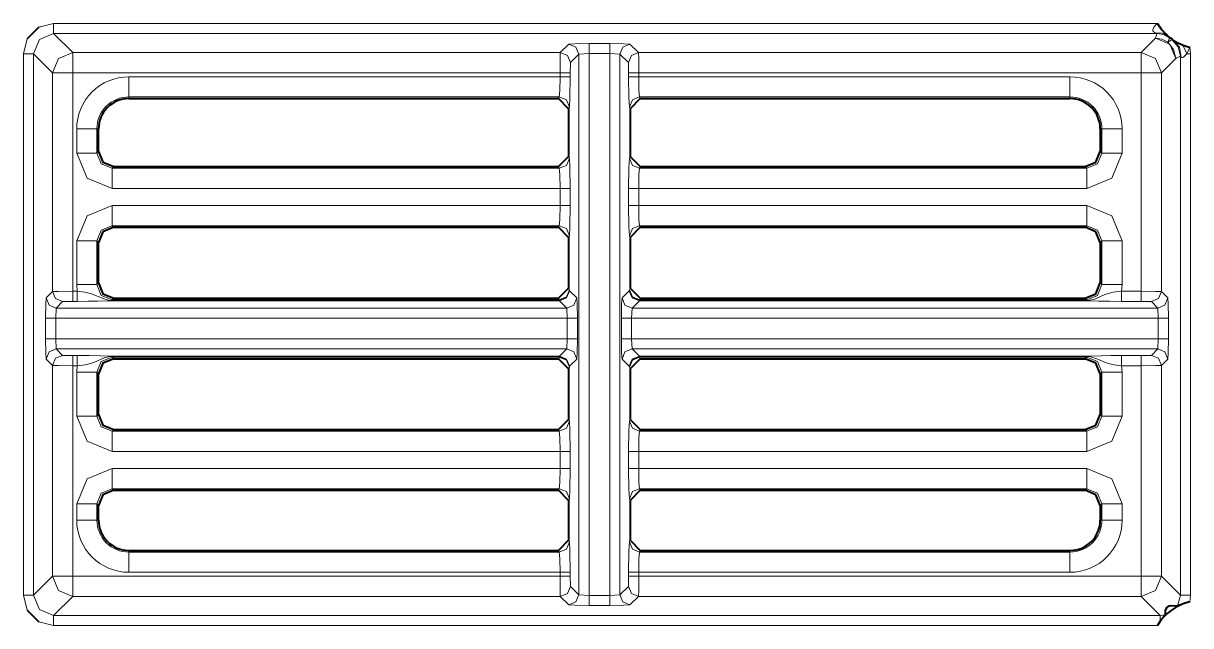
# Model space of a CAD drawing. Header units: millimetres. Extents: x 0 to 2941, y -405 to 1422.
# Drawn here: x 563.3 to 621.1, y 915.7 to 945.5 of the extents above; entities that cross this region are included whole.
import ezdxf

# ---------------------------------------------------------------- set-up
doc = ezdxf.new("R2010")
doc.units = ezdxf.units.MM
doc.layers.add('FINE', color=9, linetype='Continuous')
doc.layers.add('OUTLINE', color=7, linetype='Continuous')

msp = doc.modelspace()

# ---------------------------------------------------------------- linework, layer by layer
at = {"layer": 'FINE', "lineweight": 9}
for p, q in [((564.102, 945.289), (564.829, 945.477)), ((564.829, 945.477), (619.409, 945.477)), ((589.884, 944.034), (590.304, 944.454)), ((591.304, 944.479), (592.33, 944.479)), ((593.329, 944.454), (593.749, 944.034)), ((618.611, 944.034), (619.317, 944.74)), ((564.773, 943.034), (563.83, 943.978)), ((563.83, 943.978), (563.83, 917.203)), ((565.773, 944.034), (589.884, 944.034)), ((590.804, 943.954), (590.384, 943.534)), ((591.304, 943.979), (590.804, 943.954)), ((590.804, 943.954), (590.804, 917.227)), ((591.304, 917.202), (591.304, 943.979)), ((592.33, 943.979), (591.304, 943.979)), ((593.249, 943.534), (592.829, 943.954)), ((592.829, 917.227), (592.829, 943.954)), ((593.749, 944.034), (618.611, 944.034)), ((621.018, 944.301), (621.054, 943.978)), ((621.054, 943.978), (621.054, 917.203)), ((590.384, 943.534), (590.371, 943.034)), ((593.262, 943.034), (593.249, 943.534)), ((620.317, 943.741), (619.61, 943.034)), ((564.773, 932.221), (564.773, 943.034)), ((590.371, 943.034), (590.371, 942.839)), ((593.262, 942.839), (593.262, 943.034)), ((593.762, 943.034), (593.762, 942.839)), ((593.762, 942.839), (615.085, 942.839)), ((619.61, 943.034), (619.61, 932.221)), ((615.085, 941.759), (615.085, 941.84)), ((590.334, 941.341), (590.293, 941.258)), ((593.34, 941.258), (593.299, 941.341)), ((565.969, 939.061), (565.969, 940.258)), ((566.967, 940.258), (566.967, 939.061)), ((567.049, 940.258), (566.967, 940.258)), ((616.666, 940.258), (616.585, 940.258)), ((616.666, 939.061), (616.666, 940.258)), ((617.664, 940.258), (617.664, 939.061)), ((566.967, 939.061), (567.049, 939.142)), ((590.293, 938.893), (590.334, 938.811)), ((593.299, 938.811), (593.34, 938.893)), ((616.585, 939.142), (616.666, 939.061)), ((567.798, 938.394), (567.716, 938.312)), ((567.716, 938.312), (589.834, 938.312)), ((589.834, 938.312), (589.793, 938.394)), ((593.84, 938.394), (593.799, 938.312)), ((593.799, 938.312), (615.917, 938.312)), ((615.917, 938.312), (615.836, 938.394)), ((589.871, 937.314), (567.716, 937.314)), ((590.371, 937.314), (590.371, 936.473)), ((593.262, 936.473), (593.262, 937.314)), ((593.762, 936.473), (615.917, 936.473)), ((615.836, 935.394), (615.917, 935.475)), ((565.969, 932.561), (565.969, 934.726)), ((567.049, 934.644), (566.967, 934.726)), ((566.967, 934.726), (566.967, 932.561)), ((590.334, 934.975), (590.293, 934.893)), ((593.34, 934.893), (593.299, 934.975)), ((616.666, 934.726), (616.585, 934.644)), ((616.666, 932.561), (616.666, 934.726)), ((617.664, 934.726), (617.664, 932.561)), ((565.999, 932.234), (565.969, 932.561)), ((566.967, 932.561), (567.049, 932.642)), ((590.293, 932.393), (590.334, 932.311)), ((590.334, 932.311), (590.342, 932.263)), ((590.342, 932.263), (590.699, 931.906)), ((592.934, 931.906), (593.291, 932.263)), ((593.291, 932.263), (593.299, 932.311)), ((593.299, 932.311), (593.34, 932.393)), ((616.585, 932.642), (616.666, 932.561)), ((617.664, 932.561), (617.634, 932.234)), ((564.458, 931.906), (564.773, 932.221)), ((565.273, 931.721), (564.958, 931.406)), ((565.773, 931.734), (565.273, 931.721)), ((565.999, 931.734), (565.773, 931.734)), ((567.798, 931.894), (567.716, 931.812)), ((567.716, 931.812), (589.834, 931.812)), ((567.716, 931.78), (589.842, 931.78)), ((589.842, 931.763), (567.716, 931.763)), ((589.834, 931.812), (589.793, 931.894)), ((589.842, 931.78), (589.834, 931.812)), ((590.199, 931.406), (589.842, 931.763)), ((593.799, 931.812), (593.791, 931.78)), ((593.791, 931.78), (615.917, 931.78)), ((618.611, 931.734), (617.634, 931.734)), ((619.11, 931.721), (618.611, 931.734)), ((619.426, 931.406), (619.11, 931.721)), ((619.61, 932.221), (619.925, 931.906)), ((564.958, 931.406), (564.932, 930.906)), ((590.199, 931.406), (564.958, 931.406)), ((590.225, 930.906), (590.199, 931.406)), ((593.434, 931.406), (593.408, 930.906)), ((619.426, 931.406), (593.434, 931.406)), ((619.451, 930.906), (619.426, 931.406)), ((564.433, 929.881), (564.433, 930.906)), ((564.932, 930.906), (590.225, 930.906)), ((564.932, 930.906), (564.932, 929.881)), ((590.225, 929.881), (590.225, 930.906)), ((590.725, 930.906), (590.725, 929.881)), ((592.909, 929.881), (592.909, 930.906)), ((593.408, 930.906), (619.451, 930.906)), ((593.408, 930.906), (593.408, 929.881)), ((619.451, 929.881), (619.451, 930.906)), ((619.951, 930.906), (619.951, 929.881)), ((564.932, 929.881), (564.958, 929.381)), ((564.958, 929.381), (590.199, 929.381)), ((564.958, 929.381), (565.273, 929.065)), ((589.842, 929.023), (590.199, 929.381)), ((619.451, 929.881), (593.408, 929.881)), ((593.408, 929.881), (593.434, 929.381)), ((593.434, 929.381), (619.426, 929.381)), ((619.11, 929.065), (619.426, 929.381)), ((619.426, 929.381), (619.451, 929.881)), ((564.773, 928.566), (564.458, 928.881)), ((565.273, 929.065), (565.773, 929.053)), ((565.773, 929.053), (565.999, 929.053)), ((567.716, 929.023), (589.842, 929.023)), ((589.842, 929.007), (567.716, 929.007)), ((589.834, 928.975), (567.716, 928.975)), ((567.716, 928.975), (567.798, 928.894)), ((589.793, 928.894), (589.834, 928.975)), ((589.834, 928.975), (589.842, 929.007)), ((590.699, 928.881), (590.342, 928.524)), ((593.291, 928.524), (592.934, 928.881)), ((615.917, 929.007), (593.791, 929.007)), ((593.791, 929.007), (593.799, 928.975)), ((593.799, 928.975), (593.84, 928.894)), ((615.917, 928.975), (593.799, 928.975)), ((615.836, 928.894), (615.917, 928.975)), ((617.634, 929.053), (618.611, 929.053)), ((618.611, 929.053), (619.11, 929.065)), ((619.925, 928.881), (619.61, 928.566)), ((564.773, 918.147), (564.773, 928.566)), ((565.969, 928.226), (565.999, 928.553)), ((565.969, 926.061), (565.969, 928.226)), ((590.334, 928.475), (590.293, 928.393)), ((590.342, 928.524), (590.334, 928.475)), ((616.666, 928.226), (616.585, 928.144)), ((616.666, 926.061), (616.666, 928.226)), ((618.611, 928.553), (617.634, 928.553)), ((617.634, 928.553), (617.664, 928.226)), ((617.664, 928.226), (617.664, 926.061)), ((618.611, 918.147), (618.611, 928.553)), ((619.61, 928.566), (619.61, 918.147)), ((566.967, 926.061), (567.049, 926.142)), ((590.293, 925.894), (590.334, 925.812)), ((593.299, 925.812), (593.34, 925.894)), ((616.585, 926.142), (616.666, 926.061)), ((567.798, 925.393), (567.716, 925.312)), ((589.871, 924.313), (567.716, 924.313)), ((589.871, 923.473), (589.871, 924.313)), ((590.371, 924.313), (590.371, 923.473)), ((593.262, 923.473), (593.262, 924.313)), ((615.917, 924.313), (593.762, 924.313)), ((593.762, 924.313), (593.762, 923.473)), ((567.716, 923.473), (589.871, 923.473)), ((593.762, 923.473), (615.917, 923.473)), ((567.716, 922.475), (567.798, 922.393)), ((589.834, 922.475), (567.716, 922.475)), ((589.793, 922.393), (589.834, 922.475)), ((615.917, 922.475), (593.799, 922.475)), ((593.799, 922.475), (593.84, 922.393)), ((615.836, 922.393), (615.917, 922.475)), ((590.334, 921.976), (590.293, 921.894)), ((565.969, 920.922), (565.969, 921.726)), ((617.664, 921.726), (617.664, 920.922)), ((566.967, 920.922), (567.049, 920.922)), ((590.293, 919.922), (590.334, 919.84)), ((593.299, 919.84), (593.34, 919.922)), ((568.549, 919.422), (568.549, 919.341)), ((568.549, 919.341), (589.834, 919.341)), ((589.834, 919.341), (589.793, 919.422)), ((593.84, 919.422), (593.799, 919.341)), ((593.799, 919.341), (615.085, 919.341)), ((615.085, 919.341), (615.085, 919.422)), ((563.83, 917.203), (564.773, 918.147)), ((565.773, 918.147), (589.871, 918.147)), ((589.871, 918.342), (568.549, 918.342)), ((589.871, 918.147), (589.871, 918.342)), ((593.249, 917.647), (593.262, 918.147)), ((593.262, 918.147), (593.262, 918.342)), ((615.085, 918.342), (593.762, 918.342)), ((590.384, 917.647), (590.804, 917.227)), ((592.829, 917.227), (593.249, 917.647)), ((563.518, 916.476), (563.33, 917.203)), ((590.804, 917.227), (591.304, 917.202)), ((591.304, 917.202), (592.33, 917.202)), ((592.33, 916.702), (591.304, 916.702)), ((592.33, 917.202), (592.829, 917.227)), ((593.749, 917.147), (593.329, 916.727)), ((618.611, 917.147), (593.749, 917.147)), ((620.396, 916.664), (620.554, 917.203)), ((621.054, 917.203), (621.018, 916.88)), ((619.554, 916.204), (619.809, 916.237))]:
    msp.add_line(p, q, dxfattribs=at)
for points in [[(564.829, 944.977), (564.122, 944.685), (563.83, 943.978)], [(564.829, 945.477), (564.829, 945.128), (564.829, 944.977)], [(619.397, 944.977), (564.829, 944.977), (565.773, 944.034)], [(619.302, 945.009), (619.243, 945.034), (619.203, 945.071), (619.185, 945.121), (619.186, 945.164), (619.219, 945.25), (619.238, 945.282), (619.353, 945.423), (619.4, 945.469), (619.409, 945.477)], [(619.397, 944.977), (619.389, 944.981), (619.357, 944.992), (619.302, 945.009)], [(619.948, 944.835), (619.65, 944.988), (619.302, 945.009)], [(619.317, 944.74), (619.384, 944.937), (619.397, 944.977)], [(620.015, 944.764), (619.724, 944.923), (619.397, 944.977)], [(563.33, 917.203), (563.33, 943.978), (563.518, 944.705)], [(590.304, 944.454), (590.606, 944.472), (591.304, 944.479)], [(590.304, 944.454), (590.657, 944.307), (590.804, 943.954)], [(591.304, 944.479), (591.304, 944.328), (591.304, 943.979)], [(592.33, 944.479), (592.33, 944.328), (592.33, 943.979)], [(592.33, 944.479), (593.027, 944.472), (593.329, 944.454)], [(593.329, 944.454), (592.976, 944.307), (592.829, 943.954)], [(619.917, 944.54), (619.633, 944.689), (619.317, 944.74)], [(620.317, 943.741), (620.024, 944.447), (619.317, 944.74)], [(620.015, 944.764), (619.993, 944.715), (619.917, 944.54)], [(619.917, 944.54), (620.087, 944.653), (620.127, 944.681), (620.18, 944.658), (620.197, 944.649)], [(619.917, 944.54), (620.211, 944.188), (620.317, 943.741)], [(619.948, 944.835), (619.975, 944.809), (620.015, 944.764)], [(620.554, 943.862), (620.441, 944.324), (620.127, 944.681)], [(620.585, 943.813), (620.5, 944.292), (620.197, 944.649)], [(620.859, 943.978), (620.76, 944.204), (620.643, 944.417)], [(563.33, 943.978), (563.679, 943.978), (563.83, 943.978)], [(564.773, 943.034), (565.066, 943.741), (565.773, 944.034)], [(565.773, 944.034), (565.773, 943.732), (565.773, 943.034)], [(589.871, 943.034), (589.875, 943.732), (589.884, 944.034)], [(589.884, 944.034), (590.237, 943.887), (590.384, 943.534)], [(592.829, 943.954), (592.33, 943.979), (592.33, 917.202)], [(593.749, 944.034), (593.396, 943.887), (593.249, 943.534)], [(593.749, 944.034), (593.758, 943.732), (593.762, 943.034)], [(618.611, 944.034), (619.317, 943.741), (619.61, 943.034)], [(618.611, 944.034), (618.611, 943.732), (618.611, 943.034)], [(619.61, 918.147), (620.554, 917.203), (620.554, 943.862)], [(620.554, 943.862), (620.37, 943.767), (620.317, 943.741)], [(620.585, 943.813), (620.578, 943.826), (620.56, 943.856), (620.554, 943.862)], [(620.859, 943.978), (620.768, 943.868), (620.714, 943.818), (620.66, 943.786), (620.652, 943.784), (620.616, 943.785), (620.59, 943.806), (620.585, 943.813)], [(621.018, 944.301), (621.015, 944.294), (620.859, 943.978)], [(620.859, 943.978), (620.954, 943.978), (621.054, 943.978)], [(564.773, 943.034), (565.075, 943.034), (565.773, 943.034)], [(568.549, 942.839), (589.871, 942.839), (589.871, 943.034), (565.773, 943.034)], [(565.773, 943.034), (565.773, 932.234), (565.999, 932.234)], [(568.549, 941.84), (568.549, 942.15), (568.549, 942.839)], [(589.834, 941.84), (589.86, 942.15), (589.871, 942.839)], [(589.871, 943.034), (590.22, 943.034), (590.371, 943.034)], [(589.871, 942.839), (590.22, 942.839), (590.371, 942.839)], [(590.371, 942.839), (590.36, 941.806), (590.334, 941.341)], [(593.762, 943.034), (593.413, 943.034), (593.262, 943.034)], [(593.262, 942.839), (593.413, 942.839), (593.762, 942.839)], [(593.299, 941.341), (593.273, 941.806), (593.262, 942.839)], [(617.634, 932.234), (618.611, 932.234), (618.611, 943.034), (593.762, 943.034)], [(593.762, 942.839), (593.773, 942.15), (593.799, 941.84)], [(615.085, 941.84), (615.085, 942.15), (615.085, 942.839)], [(618.611, 943.034), (619.308, 943.034), (619.61, 943.034)], [(589.793, 941.759), (589.834, 941.84), (568.549, 941.84), (568.549, 941.759)], [(589.834, 941.84), (590.187, 941.693), (590.334, 941.341)], [(593.299, 941.341), (593.446, 941.693), (593.799, 941.84)], [(615.085, 941.84), (593.799, 941.84), (593.84, 941.759)], [(566.967, 940.258), (566.657, 940.258), (565.969, 940.258)], [(616.666, 940.258), (616.976, 940.258), (617.664, 940.258)], [(565.969, 939.061), (566.657, 939.061), (566.967, 939.061)], [(567.716, 937.314), (566.48, 937.825), (565.969, 939.061)], [(566.967, 939.061), (567.185, 938.53), (567.716, 938.312)], [(589.834, 938.312), (590.187, 938.458), (590.334, 938.811)], [(590.334, 938.811), (590.36, 938.346), (590.371, 937.314)], [(593.262, 937.314), (593.273, 938.346), (593.299, 938.811)], [(593.299, 938.811), (593.446, 938.458), (593.799, 938.312)], [(615.917, 938.312), (616.448, 938.53), (616.666, 939.061)], [(617.664, 939.061), (617.153, 937.825), (615.917, 937.314)], [(617.664, 939.061), (616.976, 939.061), (616.666, 939.061)], [(567.716, 937.314), (567.716, 938.002), (567.716, 938.312)], [(589.871, 937.314), (589.86, 938.002), (589.834, 938.312)], [(593.799, 938.312), (593.773, 938.002), (593.762, 937.314)], [(615.917, 937.314), (615.917, 938.002), (615.917, 938.312)], [(567.716, 936.473), (589.871, 936.473), (589.871, 937.314)], [(589.871, 937.314), (590.22, 937.314), (590.371, 937.314)], [(593.262, 937.314), (593.413, 937.314), (593.762, 937.314)], [(615.917, 937.314), (593.762, 937.314), (593.762, 936.473)], [(565.969, 934.726), (566.48, 935.962), (567.716, 936.473)], [(567.716, 935.475), (567.716, 935.785), (567.716, 936.473)], [(589.834, 935.475), (589.86, 935.785), (589.871, 936.473)], [(589.871, 936.473), (590.22, 936.473), (590.371, 936.473)], [(590.371, 936.473), (590.36, 935.441), (590.334, 934.975)], [(593.262, 936.473), (593.413, 936.473), (593.762, 936.473)], [(593.299, 934.975), (593.273, 935.441), (593.262, 936.473)], [(593.762, 936.473), (593.773, 935.785), (593.799, 935.475)], [(615.917, 935.475), (615.917, 935.785), (615.917, 936.473)], [(615.917, 936.473), (617.153, 935.962), (617.664, 934.726)], [(567.716, 935.475), (567.185, 935.257), (566.967, 934.726)], [(589.793, 935.394), (589.834, 935.475), (567.716, 935.475), (567.798, 935.394)], [(589.834, 935.475), (590.187, 935.328), (590.334, 934.975)], [(593.299, 934.975), (593.446, 935.328), (593.799, 935.475)], [(615.917, 935.475), (593.799, 935.475), (593.84, 935.394)], [(616.666, 934.726), (616.448, 935.257), (615.917, 935.475)], [(565.969, 934.726), (566.657, 934.726), (566.967, 934.726)], [(616.666, 934.726), (616.976, 934.726), (617.664, 934.726)], [(565.969, 932.561), (566.657, 932.561), (566.967, 932.561)], [(566.967, 932.561), (567.185, 932.03), (567.716, 931.812)], [(589.834, 931.812), (590.187, 931.959), (590.334, 932.311)], [(589.842, 931.78), (590.194, 931.923), (590.342, 932.263)], [(589.842, 931.763), (590.195, 931.91), (590.342, 932.263)], [(593.791, 931.78), (593.439, 931.923), (593.291, 932.263)], [(593.791, 931.763), (593.438, 931.91), (593.291, 932.263)], [(593.799, 931.812), (593.446, 931.959), (593.299, 932.311)], [(615.917, 931.812), (616.448, 932.03), (616.666, 932.561)], [(616.666, 932.561), (616.976, 932.561), (617.664, 932.561)], [(564.433, 930.906), (564.44, 931.604), (564.458, 931.906)], [(564.458, 931.906), (564.605, 931.553), (564.958, 931.406)], [(564.773, 932.221), (565.075, 932.23), (565.773, 932.234)], [(564.773, 932.221), (564.92, 931.868), (565.273, 931.721)], [(565.773, 932.234), (565.773, 931.885), (565.773, 931.734)], [(565.999, 932.234), (565.999, 931.885), (565.999, 931.734)], [(565.999, 932.234), (566.363, 932.191), (566.706, 932.113), (567.224, 931.888), (567.361, 931.837), (567.467, 931.808), (567.614, 931.785), (567.683, 931.781), (567.716, 931.78)], [(567.716, 931.763), (567.704, 931.763), (567.676, 931.763), (567.617, 931.762), (567.568, 931.76), (567.494, 931.758), (567, 931.743), (566.529, 931.737), (565.999, 931.734)], [(567.716, 931.78), (567.716, 931.801), (567.716, 931.812)], [(567.716, 931.78), (567.716, 931.768), (567.716, 931.763)], [(589.842, 931.763), (589.842, 931.768), (589.842, 931.78)], [(590.199, 931.406), (590.553, 931.553), (590.699, 931.906)], [(590.699, 931.906), (590.717, 931.604), (590.725, 930.906)], [(592.909, 930.906), (592.916, 931.604), (592.934, 931.906)], [(593.434, 931.406), (593.081, 931.553), (592.934, 931.906)], [(615.917, 931.763), (593.791, 931.763), (593.434, 931.406)], [(593.791, 931.78), (593.791, 931.768), (593.791, 931.763)], [(593.84, 931.894), (593.799, 931.812), (615.917, 931.812), (615.836, 931.894)], [(615.917, 931.78), (615.987, 931.782), (616.074, 931.791), (616.314, 931.851), (616.813, 932.073), (617.227, 932.184), (617.634, 932.234)], [(615.917, 931.78), (615.917, 931.801), (615.917, 931.812)], [(615.917, 931.78), (615.917, 931.768), (615.917, 931.763)], [(617.634, 931.734), (617.042, 931.737), (616.494, 931.747), (616.086, 931.76), (615.978, 931.763), (615.944, 931.763), (615.917, 931.763)], [(617.634, 932.234), (617.634, 931.885), (617.634, 931.734)], [(618.611, 932.234), (618.611, 931.885), (618.611, 931.734)], [(618.611, 932.234), (619.308, 932.23), (619.61, 932.221)], [(619.61, 932.221), (619.464, 931.868), (619.11, 931.721)], [(619.925, 931.906), (619.779, 931.553), (619.426, 931.406)], [(619.925, 931.906), (619.943, 931.604), (619.951, 930.906)], [(564.433, 930.906), (564.583, 930.906), (564.932, 930.906)], [(590.225, 930.906), (590.574, 930.906), (590.725, 930.906)], [(593.408, 930.906), (593.06, 930.906), (592.909, 930.906)], [(619.951, 930.906), (619.8, 930.906), (619.451, 930.906)], [(564.433, 929.881), (564.583, 929.881), (564.932, 929.881)], [(564.458, 928.881), (564.44, 929.183), (564.433, 929.881)], [(564.458, 928.881), (564.605, 929.234), (564.958, 929.381)], [(590.199, 929.381), (590.225, 929.881), (564.932, 929.881)], [(590.199, 929.381), (590.553, 929.234), (590.699, 928.881)], [(590.225, 929.881), (590.574, 929.881), (590.725, 929.881)], [(590.725, 929.881), (590.717, 929.183), (590.699, 928.881)], [(592.909, 929.881), (593.06, 929.881), (593.408, 929.881)], [(592.934, 928.881), (592.916, 929.183), (592.909, 929.881)], [(592.934, 928.881), (593.081, 929.234), (593.434, 929.381)], [(593.434, 929.381), (593.791, 929.023), (615.917, 929.023)], [(619.426, 929.381), (619.779, 929.234), (619.925, 928.881)], [(619.451, 929.881), (619.8, 929.881), (619.951, 929.881)], [(619.951, 929.881), (619.943, 929.183), (619.925, 928.881)], [(564.773, 928.566), (564.92, 928.919), (565.273, 929.065)], [(565.773, 928.553), (565.773, 928.902), (565.773, 929.053)], [(565.999, 928.553), (565.999, 928.902), (565.999, 929.053)], [(565.999, 929.053), (566.591, 929.05), (567.139, 929.04), (567.547, 929.027), (567.655, 929.024), (567.689, 929.024), (567.716, 929.023)], [(567.716, 929.007), (567.646, 929.005), (567.559, 928.996), (567.32, 928.936), (566.82, 928.714), (566.406, 928.603), (565.999, 928.553)], [(567.716, 928.975), (567.185, 928.757), (566.967, 928.226)], [(567.716, 929.007), (567.716, 929.019), (567.716, 929.023)], [(567.716, 928.975), (567.716, 928.986), (567.716, 929.007)], [(589.834, 928.975), (590.187, 928.828), (590.334, 928.475)], [(589.842, 929.023), (590.195, 928.877), (590.342, 928.524)], [(589.842, 929.007), (589.842, 929.019), (589.842, 929.023)], [(589.842, 929.007), (590.194, 928.864), (590.342, 928.524)], [(593.291, 928.524), (593.438, 928.877), (593.791, 929.023)], [(593.291, 928.524), (593.439, 928.864), (593.791, 929.007)], [(593.299, 928.475), (593.446, 928.828), (593.799, 928.975)], [(593.791, 929.023), (593.791, 929.019), (593.791, 929.007)], [(615.917, 929.023), (615.93, 929.023), (615.957, 929.024), (616.016, 929.025), (616.065, 929.026), (616.14, 929.029), (616.633, 929.044), (617.104, 929.05), (617.634, 929.053)], [(615.917, 929.023), (615.917, 929.019), (615.917, 929.007)], [(617.634, 928.553), (617.27, 928.596), (616.927, 928.674), (616.409, 928.898), (616.272, 928.95), (616.166, 928.979), (616.02, 929.002), (615.95, 929.006), (615.917, 929.007)], [(615.917, 928.975), (615.917, 928.986), (615.917, 929.007)], [(616.666, 928.226), (616.448, 928.757), (615.917, 928.975)], [(617.634, 929.053), (617.634, 928.902), (617.634, 928.553)], [(618.611, 929.053), (618.611, 928.902), (618.611, 928.553)], [(619.11, 929.065), (619.464, 928.919), (619.61, 928.566)], [(565.773, 928.553), (565.075, 928.557), (564.773, 928.566)], [(565.999, 928.553), (565.773, 928.553), (565.773, 918.147)], [(565.969, 928.226), (566.657, 928.226), (566.967, 928.226)], [(567.049, 928.144), (566.967, 928.226), (566.967, 926.061)], [(593.34, 928.393), (593.299, 928.475), (593.291, 928.524)], [(616.666, 928.226), (616.976, 928.226), (617.664, 928.226)], [(619.61, 928.566), (619.308, 928.557), (618.611, 928.553)], [(565.969, 926.061), (566.657, 926.061), (566.967, 926.061)], [(567.716, 924.313), (566.48, 924.825), (565.969, 926.061)], [(566.967, 926.061), (567.185, 925.53), (567.716, 925.312)], [(615.917, 925.312), (616.448, 925.53), (616.666, 926.061)], [(617.664, 926.061), (617.153, 924.825), (615.917, 924.313)], [(616.666, 926.061), (616.976, 926.061), (617.664, 926.061)], [(567.716, 925.312), (589.834, 925.312), (589.793, 925.393)], [(590.334, 925.812), (590.187, 925.459), (589.834, 925.312)], [(590.334, 925.812), (590.36, 925.346), (590.371, 924.313)], [(593.262, 924.313), (593.273, 925.346), (593.299, 925.812)], [(593.299, 925.812), (593.446, 925.459), (593.799, 925.312)], [(593.84, 925.393), (593.799, 925.312), (615.917, 925.312), (615.836, 925.393)], [(567.716, 924.313), (567.716, 925.002), (567.716, 925.312)], [(589.871, 924.313), (589.86, 925.002), (589.834, 925.312)], [(593.799, 925.312), (593.773, 925.002), (593.762, 924.313)], [(615.917, 924.313), (615.917, 925.002), (615.917, 925.312)], [(590.371, 924.313), (590.22, 924.313), (589.871, 924.313)], [(593.262, 924.313), (593.413, 924.313), (593.762, 924.313)], [(565.969, 921.726), (566.48, 922.962), (567.716, 923.473)], [(567.716, 922.475), (567.716, 922.785), (567.716, 923.473)], [(589.834, 922.475), (589.86, 922.785), (589.871, 923.473)], [(590.371, 923.473), (590.22, 923.473), (589.871, 923.473)], [(590.371, 923.473), (590.36, 922.441), (590.334, 921.976)], [(593.262, 923.473), (593.413, 923.473), (593.762, 923.473)], [(593.34, 921.894), (593.299, 921.976), (593.273, 922.441), (593.262, 923.473)], [(593.762, 923.473), (593.773, 922.785), (593.799, 922.475)], [(615.917, 922.475), (615.917, 922.785), (615.917, 923.473)], [(615.917, 923.473), (617.153, 922.962), (617.664, 921.726)], [(567.716, 922.475), (567.185, 922.257), (566.967, 921.726)], [(589.834, 922.475), (590.187, 922.328), (590.334, 921.976)], [(593.299, 921.976), (593.446, 922.328), (593.799, 922.475)], [(616.666, 921.726), (616.448, 922.257), (615.917, 922.475)], [(565.969, 921.726), (566.657, 921.726), (566.967, 921.726)], [(567.049, 921.645), (566.967, 921.726), (566.967, 920.922)], [(616.585, 920.922), (616.666, 920.922), (616.666, 921.726), (616.585, 921.645)], [(616.666, 921.726), (616.976, 921.726), (617.664, 921.726)], [(565.969, 920.922), (566.657, 920.922), (566.967, 920.922)], [(616.666, 920.922), (616.976, 920.922), (617.664, 920.922)], [(589.834, 919.341), (590.187, 919.488), (590.334, 919.84)], [(590.334, 919.84), (590.36, 919.375), (590.371, 918.342)], [(593.262, 918.342), (593.273, 919.375), (593.299, 919.84)], [(593.799, 919.341), (593.446, 919.488), (593.299, 919.84)], [(568.549, 918.342), (568.549, 919.031), (568.549, 919.341)], [(589.871, 918.342), (589.86, 919.031), (589.834, 919.341)], [(593.799, 919.341), (593.773, 919.031), (593.762, 918.342)], [(615.085, 918.342), (615.085, 919.031), (615.085, 919.341)], [(564.773, 918.147), (565.075, 918.147), (565.773, 918.147)], [(565.773, 917.147), (565.066, 917.44), (564.773, 918.147)], [(565.773, 918.147), (565.773, 917.449), (565.773, 917.147)], [(589.871, 918.342), (590.22, 918.342), (590.371, 918.342)], [(589.871, 918.147), (590.22, 918.147), (590.371, 918.147)], [(589.884, 917.147), (589.875, 917.449), (589.871, 918.147)], [(590.371, 918.342), (590.371, 918.147), (590.384, 917.647)], [(593.762, 918.342), (593.413, 918.342), (593.262, 918.342)], [(593.762, 918.147), (593.413, 918.147), (593.262, 918.147)], [(593.762, 918.147), (593.758, 917.449), (593.749, 917.147)], [(593.762, 918.342), (593.762, 918.147), (618.611, 918.147)], [(618.611, 918.147), (619.308, 918.147), (619.61, 918.147)], [(619.61, 918.147), (619.317, 917.44), (618.611, 917.147)], [(618.611, 918.147), (618.611, 917.449), (618.611, 917.147)], [(589.884, 917.147), (590.237, 917.294), (590.384, 917.647)], [(593.749, 917.147), (593.396, 917.294), (593.249, 917.647)], [(563.33, 917.203), (563.679, 917.203), (563.83, 917.203)], [(563.83, 917.203), (564.122, 916.496), (564.829, 916.204)], [(590.304, 916.727), (589.884, 917.147), (565.773, 917.147), (564.829, 916.204)], [(564.829, 916.204), (619.554, 916.204), (618.611, 917.147)], [(590.304, 916.727), (590.657, 916.874), (590.804, 917.227)], [(591.304, 916.702), (590.606, 916.709), (590.304, 916.727)], [(591.304, 916.702), (591.304, 916.852), (591.304, 917.202)], [(592.33, 916.702), (592.33, 916.852), (592.33, 917.202)], [(593.329, 916.727), (593.027, 916.709), (592.33, 916.702)], [(593.329, 916.727), (592.976, 916.874), (592.829, 917.227)], [(620.554, 917.203), (620.705, 917.203), (621.054, 917.203)], [(564.829, 916.204), (564.829, 916.052), (564.829, 915.704)], [(619.554, 916.204), (619.554, 916.125), (619.554, 915.926)], [(619.409, 915.704), (564.829, 915.704), (564.102, 915.892)]]:
    msp.add_lwpolyline(points, dxfattribs=at)
for points in [[(568.549, 942.838, 0.414223), (565.969, 940.258)], [(617.665, 940.258, 0.414223), (615.085, 942.838)], [(568.549, 941.84, 0.414245), (566.967, 940.258)], [(616.666, 940.258, 0.414214), (615.085, 941.84)], [(565.969, 920.922, 0.414204), (568.549, 918.342)], [(566.967, 920.922, 0.414214), (568.549, 919.341)], [(615.085, 919.341, 0.414182), (616.666, 920.922)], [(615.085, 918.342, 0.414204), (617.665, 920.922)]]:
    msp.add_lwpolyline(points, format="xyb", dxfattribs=at)
at = {"layer": 'OUTLINE', "lineweight": 40}
for p, q in [((564.102, 945.289), (563.518, 944.705)), ((568.549, 941.759), (589.793, 941.759)), ((590.293, 941.258), (589.793, 941.759)), ((593.84, 941.759), (593.34, 941.258)), ((593.84, 941.759), (615.085, 941.759)), ((590.293, 941.258), (590.293, 938.893)), ((567.049, 939.142), (567.049, 940.258)), ((616.585, 940.258), (616.585, 939.142)), ((589.793, 938.394), (590.293, 938.893)), ((567.798, 938.394), (589.793, 938.394)), ((593.84, 938.394), (615.836, 938.394)), ((567.798, 935.394), (589.793, 935.394)), ((590.293, 934.893), (589.793, 935.394)), ((593.84, 935.394), (615.836, 935.394)), ((567.049, 932.642), (567.049, 934.644)), ((590.293, 934.893), (590.293, 932.393)), ((616.585, 934.644), (616.585, 932.642)), ((589.793, 931.894), (590.293, 932.393)), ((593.34, 932.393), (593.84, 931.894)), ((567.798, 931.894), (589.793, 931.894)), ((593.84, 931.894), (615.836, 931.894)), ((567.798, 928.894), (589.793, 928.894)), ((590.293, 928.393), (589.793, 928.894)), ((593.84, 928.894), (593.34, 928.393)), ((593.84, 928.894), (615.836, 928.894)), ((590.293, 928.393), (590.293, 925.894)), ((593.34, 928.393), (593.34, 925.894)), ((567.049, 926.142), (567.049, 928.144)), ((616.585, 928.144), (616.585, 926.142)), ((589.793, 925.393), (590.293, 925.894)), ((593.34, 925.894), (593.84, 925.393)), ((567.798, 925.393), (589.793, 925.393)), ((593.84, 925.393), (615.836, 925.393)), ((567.798, 922.393), (589.793, 922.393)), ((590.293, 921.894), (589.793, 922.393)), ((590.293, 921.894), (590.293, 919.922)), ((593.84, 922.393), (593.34, 921.894)), ((593.84, 922.393), (615.836, 922.393)), ((567.049, 920.922), (567.049, 921.645)), ((616.585, 921.645), (616.585, 920.922)), ((589.793, 919.422), (590.293, 919.922)), ((568.549, 919.422), (589.793, 919.422)), ((593.84, 919.422), (615.085, 919.422)), ((563.518, 916.476), (564.102, 915.892)), ((619.554, 915.926), (619.409, 915.704))]:
    msp.add_line(p, q, dxfattribs=at)
for points in [[(619.409, 945.477, 0.084639), (619.948, 944.835, 0.03115), (620.197, 944.649, 0.050688), (620.643, 944.417, 0.039241), (621.018, 944.301)], [(568.549, 941.758, 0.414214), (567.049, 940.258)], [(616.585, 940.258, 0.41423), (615.085, 941.758)], [(567.049, 920.922, 0.414214), (568.549, 919.422)], [(615.085, 919.422, 0.414197), (616.585, 920.922)], [(621.018, 916.88, 0.207903), (619.409, 915.704)]]:
    msp.add_lwpolyline(points, format="xyb", dxfattribs=at)
for points in [[(593.34, 941.258), (593.34, 938.893), (593.84, 938.394)], [(567.049, 939.142), (567.268, 938.613), (567.798, 938.394)], [(615.836, 938.394), (616.365, 938.613), (616.585, 939.142)], [(567.798, 935.394), (567.268, 935.174), (567.049, 934.644)], [(593.84, 935.394), (593.34, 934.893), (593.34, 932.393)], [(616.585, 934.644), (616.365, 935.174), (615.836, 935.394)], [(567.049, 932.642), (567.268, 932.113), (567.798, 931.894)], [(615.836, 931.894), (616.365, 932.113), (616.585, 932.642)], [(567.798, 928.894), (567.268, 928.674), (567.049, 928.144)], [(616.585, 928.144), (616.365, 928.674), (615.836, 928.894)], [(567.049, 926.142), (567.268, 925.613), (567.798, 925.393)], [(615.836, 925.393), (616.365, 925.613), (616.585, 926.142)], [(567.798, 922.393), (567.268, 922.174), (567.049, 921.645)], [(593.34, 921.894), (593.34, 919.922), (593.84, 919.422)], [(616.585, 921.645), (616.365, 922.174), (615.836, 922.393)], [(619.809, 916.237), (619.802, 916.302), (619.807, 916.448), (619.836, 916.541), (619.891, 916.618), (619.904, 916.631), (619.911, 916.636), (619.914, 916.638), (619.916, 916.64), (619.919, 916.642), (619.921, 916.644), (619.925, 916.646), (619.932, 916.651), (619.952, 916.663), (619.995, 916.682), (620.093, 916.703), (620.348, 916.677), (620.396, 916.664)], [(621.018, 916.88), (620.777, 916.814), (620.593, 916.748), (620.462, 916.692), (620.412, 916.67), (620.396, 916.664)], [(619.809, 916.237), (619.797, 916.221), (619.751, 916.17), (619.637, 916.035), (619.554, 915.926)]]:
    msp.add_lwpolyline(points, dxfattribs=at)

doc.saveas('drawing.dxf')
